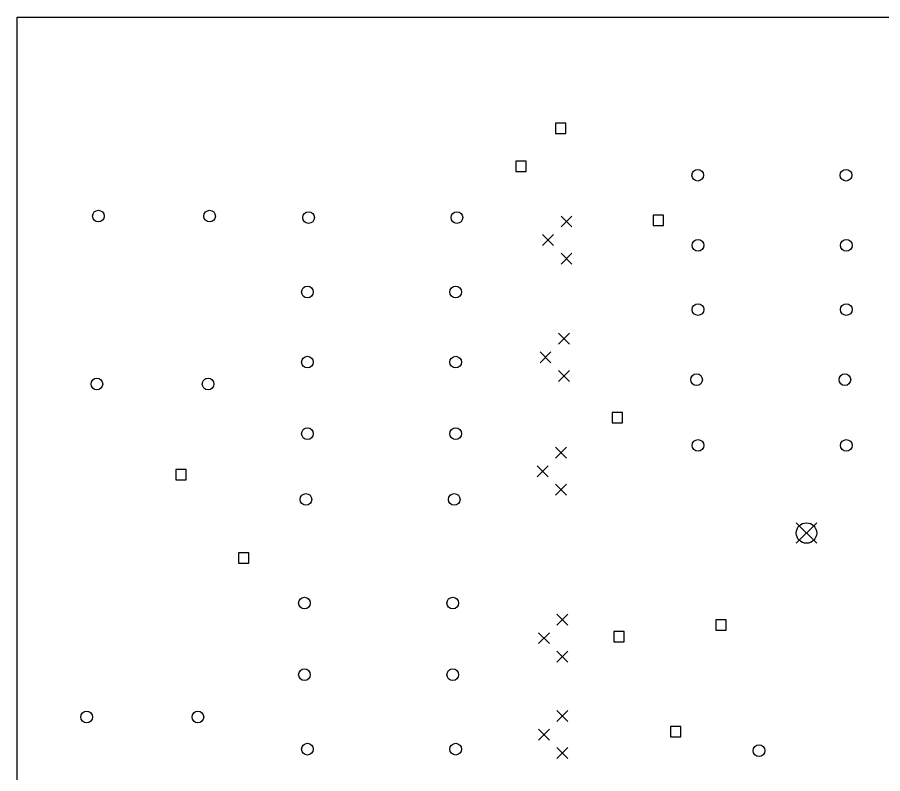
# Model space of a CAD drawing. Extents: x -5 to 117, y -27 to 76.
# Drawn here: x -3.5 to 55.8, y 24.4 to 76.1 of the extents above; entities that cross this region are included whole.
import ezdxf

# ---------------------------------------------------------------- set-up
doc = ezdxf.new("R2010")
doc.units = 0
doc.layers.add('BLACK', color=7, linetype='CONTINUOUS')

msp = doc.modelspace()

# ---------------------------------------------------------------- linework, layer by layer
at = {"layer": 'BLACK', "linetype": 'CONTINUOUS'}
for p, q in [((-3.475, 76.15), (116.525, 76.15)), ((-3.475, -5.855), (-3.475, 76.15)), ((34.093557, 68.893557), (33.386443, 68.893557)), ((33.386443, 68.893557), (33.386443, 68.186443)), ((34.093557, 68.186443), (34.093557, 68.893557)), ((33.386443, 68.186443), (34.093557, 68.186443)), ((31.393557, 66.293557), (30.686443, 66.293557)), ((30.686443, 66.293557), (30.686443, 65.586443)), ((31.393557, 65.586443), (31.393557, 66.293557)), ((30.686443, 65.586443), (31.393557, 65.586443)), ((33.775, 62.545), (34.525, 61.795)), ((34.525, 62.545), (33.775, 61.795)), ((40.793557, 62.593557), (40.086443, 62.593557)), ((40.086443, 62.593557), (40.086443, 61.886443)), ((40.793557, 61.886443), (40.793557, 62.593557)), ((40.086443, 61.886443), (40.793557, 61.886443)), ((32.505, 61.275), (33.255, 60.525)), ((33.255, 61.275), (32.505, 60.525)), ((33.775, 60.005), (34.525, 59.255)), ((34.525, 60.005), (33.775, 59.255)), ((33.605, 54.515), (34.355, 53.765)), ((34.355, 54.515), (33.605, 53.765)), ((32.335, 53.245), (33.085, 52.495)), ((33.085, 53.245), (32.335, 52.495)), ((33.605, 51.975), (34.355, 51.225)), ((34.355, 51.975), (33.605, 51.225)), ((37.993557, 49.093557), (37.286443, 49.093557)), ((37.286443, 49.093557), (37.286443, 48.386443)), ((37.993557, 48.386443), (37.993557, 49.093557)), ((37.286443, 48.386443), (37.993557, 48.386443)), ((33.405, 46.715), (34.155, 45.965)), ((34.155, 46.715), (33.405, 45.965)), ((8.093557, 45.193557), (7.386443, 45.193557)), ((7.386443, 45.193557), (7.386443, 44.486443)), ((8.093557, 44.486443), (8.093557, 45.193557)), ((32.135, 45.445), (32.885, 44.695)), ((32.885, 45.445), (32.135, 44.695)), ((7.386443, 44.486443), (8.093557, 44.486443)), ((33.405, 44.175), (34.155, 43.425)), ((34.155, 44.175), (33.405, 43.425)), ((49.89, 41.54), (51.29, 40.14)), ((51.29, 41.54), (49.89, 40.14)), ((12.393557, 39.493557), (11.686443, 39.493557)), ((11.686443, 39.493557), (11.686443, 38.786443)), ((12.393557, 38.786443), (12.393557, 39.493557)), ((11.686443, 38.786443), (12.393557, 38.786443)), ((33.495, 35.285), (34.245, 34.535)), ((34.245, 35.285), (33.495, 34.535)), ((45.093557, 34.893557), (44.386443, 34.893557)), ((44.386443, 34.893557), (44.386443, 34.186443)), ((45.093557, 34.186443), (45.093557, 34.893557)), ((32.225, 34.015), (32.975, 33.265)), ((32.975, 34.015), (32.225, 33.265)), ((38.093557, 34.093557), (37.386443, 34.093557)), ((37.386443, 34.093557), (37.386443, 33.386443)), ((38.093557, 33.386443), (38.093557, 34.093557)), ((44.386443, 34.186443), (45.093557, 34.186443)), ((37.386443, 33.386443), (38.093557, 33.386443)), ((33.495, 32.745), (34.245, 31.995)), ((34.245, 32.745), (33.495, 31.995)), ((33.495, 28.685), (34.245, 27.935)), ((34.245, 28.685), (33.495, 27.935)), ((32.225, 27.415), (32.975, 26.665)), ((32.975, 27.415), (32.225, 26.665)), ((41.993557, 27.593557), (41.286443, 27.593557)), ((41.286443, 27.593557), (41.286443, 26.886443)), ((41.993557, 26.886443), (41.993557, 27.593557)), ((41.286443, 26.886443), (41.993557, 26.886443)), ((33.495, 26.145), (34.245, 25.395)), ((34.245, 26.145), (33.495, 25.395))]:
    msp.add_line(p, q, dxfattribs=at)
at = {"layer": 'BLACK'}
for centre, radius in [((43.14, 65.34), 0.4), ((53.3, 65.34), 0.4), ((2.08, 62.54), 0.4), ((9.7, 62.54), 0.4), ((16.48, 62.44), 0.4), ((26.64, 62.44), 0.4), ((43.16, 60.54), 0.4), ((53.32, 60.54), 0.4), ((16.4, 57.34), 0.4), ((26.56, 57.34), 0.4), ((43.16, 56.14), 0.4), ((53.32, 56.14), 0.4), ((16.4, 52.54), 0.4), ((26.56, 52.54), 0.4), ((43.06, 51.34), 0.4), ((53.22, 51.34), 0.4), ((1.975, 51.04), 0.4), ((9.595, 51.04), 0.4), ((16.4, 47.64), 0.4), ((26.56, 47.64), 0.4), ((43.16, 46.84), 0.4), ((53.32, 46.84), 0.4), ((16.3, 43.14), 0.4), ((26.46, 43.14), 0.4), ((50.59, 40.84), 0.7), ((16.2, 36.04), 0.4), ((26.36, 36.04), 0.4), ((16.2, 31.14), 0.4), ((26.36, 31.14), 0.4), ((1.275, 28.24), 0.4), ((8.895, 28.24), 0.4), ((16.4, 26.04), 0.4), ((26.56, 26.04), 0.4), ((47.34, 25.94), 0.4)]:
    msp.add_circle(centre, radius, dxfattribs=at)

doc.saveas('drawing.dxf')
